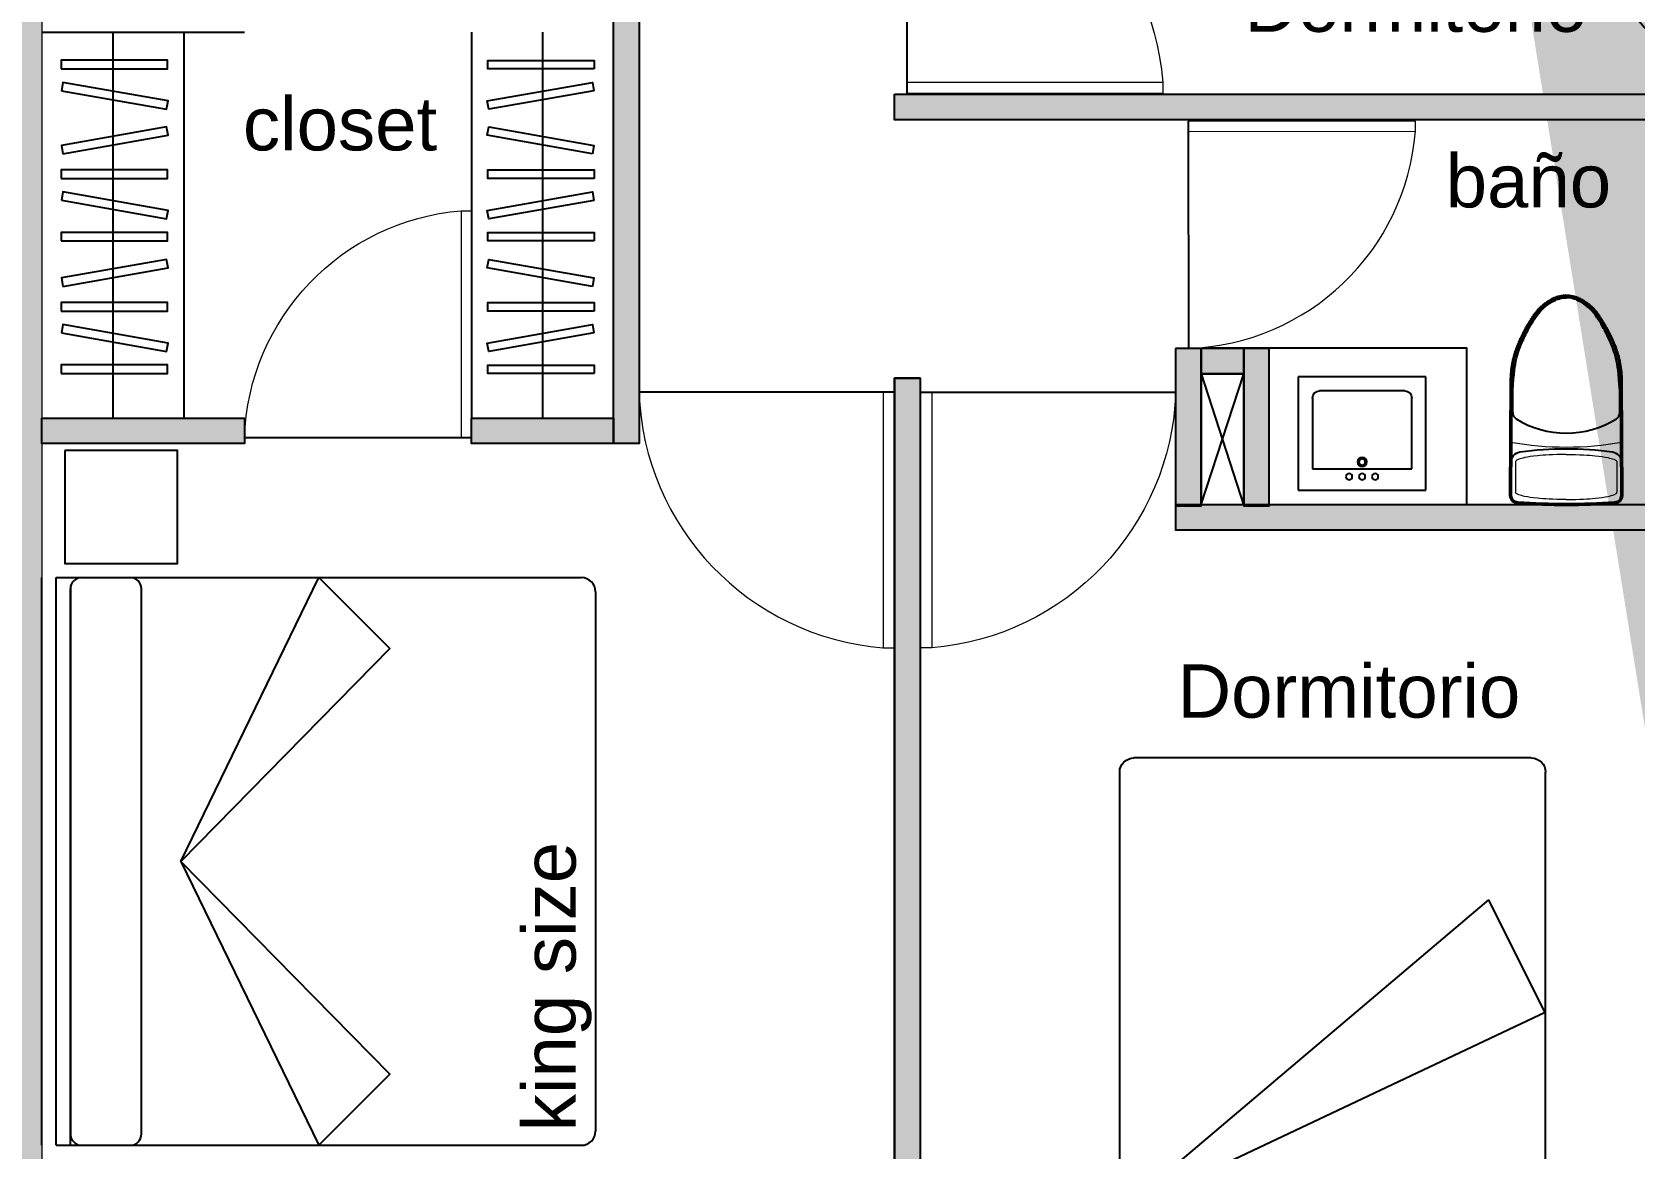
# Model space of a CAD drawing. Header units: metres. Extents: x -598 to 357, y -242 to 574.
# Drawn here: x -199.47 to -193.83, y 278.03 to 281.96 of the extents above; entities that cross this region are included whole.
import ezdxf

# ---------------------------------------------------------------- set-up
doc = ezdxf.new("R2010")
doc.units = ezdxf.units.M
doc.set_wipeout_variables(frame=1)
for name, color, linetype in [('APTOS_SPZ_MCH_N2 MUNI$0$DUCTOS', 1, 'Continuous'), ('APTOS_SPZ_MCH_N2 MUNI$0$Muebles', 1, 'Continuous'), ('Closet serchas', 9, 'Continuous'), ('Muebles fijos', 251, 'Continuous'), ('T-texto', 8, 'Continuous'), ('xref_Nivel TIPICO$0$H-hatch mamposteria', 8, 'Continuous'), ('xref_Nivel TIPICO$0$H-hatch tablayeso', 9, 'Continuous'), ('xref_Nivel TIPICO$0$M-muebles', 1, 'Continuous'), ('xref_Nivel TIPICO$0$M-muro tablayeso', 4, 'Continuous')]:
    doc.layers.add(name, color=color, linetype=linetype)
for name, color, linetype, lineweight in [('Muro Mamspoteria', 5, 'Continuous', 9), ('P-SANR-FIXT', 251, 'Continuous', 18), ('xref_Nivel TIPICO$0$P-puerta', 1, 'Continuous', 18)]:
    doc.layers.add(name, color=color, linetype=linetype, lineweight=lineweight)
doc.styles.get("Standard").update_dxf_attribs({"font": 'arial.ttf'})

# ---------------------------------------------------------------- blocks, each defined once
blk = doc.blocks.new('L3')
blk.add_wipeout([(24.5796, 24.0767), (25.0296, 24.0767), (25.0296, 23.6767), (24.5796, 23.6767)]).dxf.layer = 'Muebles fijos'
at = {"layer": 'Muebles fijos'}
for p, q in [((24.5796, 24.0767), (25.0296, 24.0767)), ((24.5796, 23.6767), (24.5796, 24.0767)), ((24.6546, 24.0767), (24.9546, 24.0767)), ((25.0296, 24.0767), (25.0296, 23.6767)), ((24.5796, 23.7517), (24.5796, 24.0017)), ((24.6296, 23.7517), (24.6296, 24.0017)), ((24.6296, 23.7517), (24.6296, 24.0017)), ((24.6546, 24.0267), (24.9546, 24.0267)), ((24.6546, 24.0267), (24.9546, 24.0267)), ((24.9796, 24.0017), (24.9796, 23.7517)), ((24.9796, 24.0017), (24.9796, 23.7517)), ((25.0296, 24.0017), (25.0296, 23.6767)), ((24.9796, 23.7517), (24.6296, 23.7517)), ((24.9796, 23.7517), (24.8832, 23.7517)), ((25.0296, 23.6767), (24.5796, 23.6767)), ((25.0296, 23.6767), (24.5796, 23.6767))]:
    blk.add_line(p, q, dxfattribs=at)
for centre, radius in [((24.8046, 23.7766), 0.0161), ((24.8046, 23.7766), 0.0111), ((24.7588, 23.7245), 0.0111), ((24.8046, 23.7245), 0.0111), ((24.8504, 23.7245), 0.0111)]:
    blk.add_circle(centre, radius, dxfattribs=at)
for centre, start, end in [((24.6546, 24.0017), 90, 180), ((24.6546, 24.0017), 90, 180), ((24.9546, 24.0017), 0, 90), ((24.9546, 24.0017), 0, 90)]:
    blk.add_arc(centre, 0.025, start, end, dxfattribs=at)
blk = doc.blocks.new('Toilet_Oval_17859 - MO- Inodoro-439146-NIVEL TIPICO 5 - 7  - AMOBLADO')
at = {"layer": 'P-SANR-FIXT', "lineweight": 50}
for p, q in [((-0.196, 0.4633), (-0.194, 0.0621)), ((0.194, 0.0621), (0.196, 0.4633))]:
    blk.add_line(p, q, dxfattribs=at)
at = {"layer": 'P-SANR-FIXT'}
for p, q in [((-0.1786, 0.3447), (-0.1786, 0.4512)), ((0.1786, 0.3447), (0.1786, 0.4512))]:
    blk.add_line(p, q, dxfattribs=at)
at = {"layer": 'P-SANR-FIXT', "lineweight": 25}
for p, q in [((-0.1887, 0.1708), (-0.1884, 0.0926)), ((0.1887, 0.1708), (0.1884, 0.0926))]:
    blk.add_line(p, q, dxfattribs=at)
at = {"layer": 'P-SANR-FIXT', "lineweight": 50}
for centre, radius, start, end in [((-0.1706, 0.4633), 0.0254, 90, 180), ((0, -1.9235), 2.4182, 90, 94.0453), ((0, -1.9235), 2.4182, 85.9547, 90), ((0.1706, 0.4633), 0.0254, 360, 90)]:
    blk.add_arc(centre, radius, start, end, dxfattribs=at)
at = {"layer": 'P-SANR-FIXT', "lineweight": 25}
for centre, radius, start, end in [((-0.1579, 0.3484), 0.0381, 180, 262.1046), ((0.1579, 0.3484), 0.0381, 277.8954, 0), ((0, 1.487), 1.1875, 262.1046, 277.8954), ((0, -0.0901), 0.3336, 58.0304, 121.9696), ((-0.1626, 0.1709), 0.0261, 122.4497, 180.2256), ((0.1626, 0.1709), 0.0261, 359.7744, 57.5503)]:
    blk.add_arc(centre, radius, start, end, dxfattribs=at)
at = {"layer": 'P-SANR-FIXT'}
blk.add_arc((0, -0.8197), 1.112, 79.8479, 100.1521, dxfattribs=at)
for points in [[(0, 0.4774), (-0.0484, 0.4774), (-0.1037, 0.4729), (-0.1428, 0.4681), (-0.1653, 0.461), (-0.1744, 0.4578), (-0.1786, 0.4531), (-0.1786, 0.4512)], [(0, 0.4774), (0.0484, 0.4774), (0.1037, 0.4729), (0.1428, 0.4681), (0.1653, 0.461), (0.1744, 0.4578), (0.1786, 0.4531), (0.1786, 0.4512)], [(0, 0.3185), (-0.0484, 0.3185), (-0.1037, 0.323), (-0.1428, 0.3278), (-0.1653, 0.3349), (-0.1744, 0.3381), (-0.1786, 0.3428), (-0.1786, 0.3447)], [(0, 0.3185), (0.0484, 0.3185), (0.1037, 0.323), (0.1428, 0.3278), (0.1653, 0.3349), (0.1744, 0.3381), (0.1786, 0.3428), (0.1786, 0.3447)]]:
    blk.add_open_spline(points, degree=3, knots=[0, 0, 0, 0, 0.1566407, 0.2861825, 0.3655305, 0.4088071, 0.4283279, 0.4283279, 0.4283279, 0.4283279], dxfattribs=at)
at = {"layer": 'P-SANR-FIXT', "lineweight": 50}
for points, knots in [([(-0.194, 0.0621), (-0.1937, 0.0503), (-0.1924, 0.028), (-0.189, 0.0038), (-0.1855, -0.0137), (-0.1826, -0.0259), (-0.1794, -0.0373), (-0.176, -0.048), (-0.1724, -0.0579), (-0.1688, -0.0672), (-0.165, -0.0758), (-0.1613, -0.084), (-0.1576, -0.0916), (-0.1529, -0.1013), (-0.1473, -0.1124), (-0.141, -0.1244), (-0.133, -0.1391), (-0.1251, -0.152), (-0.117, -0.1643), (-0.1107, -0.1733), (-0.1038, -0.1821), (-0.0962, -0.1908), (-0.0878, -0.1992), (-0.0783, -0.2075), (-0.0677, -0.2156), (-0.0585, -0.2217), (-0.0519, -0.2254), (-0.0482, -0.2275), (-0.0454, -0.2289), (-0.0426, -0.2302), (-0.0399, -0.2315), (-0.0376, -0.2325), (-0.0356, -0.2332), (-0.0335, -0.2339), (-0.0309, -0.2348), (-0.0276, -0.2357), (-0.0241, -0.2366), (-0.0201, -0.2374), (-0.0156, -0.2381), (-0.0092, -0.2391), (-0.0038, -0.2397), (0, -0.24)], [0, 0, 0, 0, 0.041667, 0.083333, 0.104167, 0.125, 0.145833, 0.166667, 0.1875, 0.208333, 0.229167, 0.25, 0.270833, 0.291667, 0.333333, 0.375, 0.416667, 0.5, 0.541667, 0.583333, 0.625, 0.666667, 0.708333, 0.75, 0.791667, 0.833333, 0.854167, 0.864583, 0.875, 0.885417, 0.895833, 0.90625, 0.911458, 0.916667, 0.927083, 0.9375, 0.947917, 0.958333, 0.96875, 0.979167, 1, 1, 1, 1]), ([(0, -0.24), (0.0038, -0.2397), (0.0092, -0.2391), (0.0156, -0.2381), (0.0201, -0.2374), (0.0241, -0.2366), (0.0276, -0.2357), (0.0309, -0.2348), (0.0341, -0.2338), (0.0371, -0.2327), (0.0399, -0.2315), (0.0426, -0.2302), (0.0454, -0.2289), (0.0482, -0.2275), (0.0519, -0.2254), (0.0585, -0.2217), (0.0677, -0.2156), (0.0783, -0.2075), (0.0878, -0.1992), (0.0962, -0.1908), (0.1038, -0.1821), (0.1107, -0.1733), (0.117, -0.1643), (0.1251, -0.152), (0.133, -0.1391), (0.141, -0.1244), (0.1473, -0.1124), (0.1529, -0.1013), (0.1576, -0.0916), (0.1613, -0.084), (0.165, -0.0758), (0.1688, -0.0672), (0.1724, -0.0579), (0.176, -0.048), (0.1794, -0.0373), (0.1826, -0.0259), (0.1855, -0.0137), (0.189, 0.0038), (0.1924, 0.028), (0.1937, 0.0503), (0.194, 0.0621)], [0, 0, 0, 0, 0.020833, 0.03125, 0.041667, 0.052083, 0.0625, 0.072917, 0.083333, 0.09375, 0.104167, 0.114583, 0.125, 0.135417, 0.145833, 0.166667, 0.208333, 0.25, 0.291667, 0.333333, 0.375, 0.416667, 0.458333, 0.5, 0.583333, 0.625, 0.666667, 0.708333, 0.729167, 0.75, 0.770833, 0.791667, 0.8125, 0.833333, 0.854167, 0.875, 0.895833, 0.916667, 0.958333, 1, 1, 1, 1])]:
    blk.add_open_spline(points, degree=3, knots=knots, dxfattribs=at)
at = {"layer": 'P-SANR-FIXT', "lineweight": 25}
for points in [[(-0.1884, 0.0926), (-0.1844, 0.0317), (-0.1781, -0.0197), (-0.1546, -0.0809), (-0.1328, -0.1236), (-0.1143, -0.1557), (-0.0938, -0.1851), (-0.066, -0.2094), (-0.0504, -0.2203), (-0.0177, -0.234), (0, -0.2337)], [(0.1884, 0.0926), (0.1844, 0.0317), (0.1781, -0.0197), (0.1546, -0.0809), (0.1328, -0.1236), (0.1143, -0.1557), (0.0938, -0.1851), (0.066, -0.2094), (0.0504, -0.2203), (0.0177, -0.234), (0, -0.2337)]]:
    blk.add_open_spline(points, degree=3, knots=[0, 0, 0, 0, 0.19509, 0.375915, 0.540569, 0.672678, 0.792703, 0.893059, 0.993012, 1.071971, 1.071971, 1.071971, 1.071971], dxfattribs=at)
blk = doc.blocks.new('xref_Nivel TIPICO$0$P-90')
at = {"layer": 'Defpoints', "color": 8, "true_color": 0x808080}
blk.add_lwpolyline([(0, 0), (0.9, 0)], dxfattribs=at)
at = {"layer": 'xref_Nivel TIPICO$0$P-puerta'}
for p, q in [((0.0404, 0.9), (0, 0.9)), ((0, 0.9), (0, 0)), ((0.0404, 0), (0.0404, 0.9)), ((0, 0), (0.0404, 0))]:
    blk.add_line(p, q, dxfattribs=at)
at = {"layer": 'xref_Nivel TIPICO$0$P-puerta', "color": 8, "true_color": 0x808080}
blk.add_arc((-0.0344, -0.032), 0.935, 1.9599, 85.4069, dxfattribs=at)
blk = doc.blocks.new('*U286')
at = {"layer": 'xref_Nivel TIPICO$0$H-hatch tablayeso', "transparency": 33554559}
h = blk.add_hatch(color=256, dxfattribs=at)
h.dxf.hatch_style = 1
h.paths.add_polyline_path([(0, 90), (0, 0), (3616.6, 0), (3616.6, 90)])
at = {"layer": 'xref_Nivel TIPICO$0$M-muro tablayeso'}
blk.add_lwpolyline([(3616.6, 0), (0, 0), (0, 90), (3616.6, 90), (3616.6, 0)], dxfattribs=at)
blk = doc.blocks.new('*U241')
at = {"layer": 'xref_Nivel TIPICO$0$H-hatch tablayeso', "transparency": 33554559}
h = blk.add_hatch(color=256, dxfattribs=at)
h.dxf.hatch_style = 1
h.paths.add_polyline_path([(0, 90), (0, 0), (2625.9, 0), (2625.9, 90)])
at = {"layer": 'xref_Nivel TIPICO$0$M-muro tablayeso'}
blk.add_lwpolyline([(2625.9, 0), (0, 0), (0, 90), (2625.9, 90), (2625.9, 0)], dxfattribs=at)
blk = doc.blocks.new('*U243')
at = {"layer": 'xref_Nivel TIPICO$0$H-hatch tablayeso', "transparency": 33554559}
h = blk.add_hatch(color=256, dxfattribs=at)
h.dxf.hatch_style = 1
h.paths.add_polyline_path([(0, 90), (0, 0), (499.9, 0), (499.9, 90)])
at = {"layer": 'xref_Nivel TIPICO$0$M-muro tablayeso'}
blk.add_lwpolyline([(499.9, 0), (0, 0), (0, 90), (499.9, 90), (499.9, 0)], dxfattribs=at)
blk = doc.blocks.new('*U245')
at = {"layer": 'xref_Nivel TIPICO$0$H-hatch tablayeso', "transparency": 33554559}
h = blk.add_hatch(color=256, dxfattribs=at)
h.dxf.hatch_style = 1
h.paths.add_polyline_path([(0, 90), (0, 0), (713.2, 0), (713.2, 90)])
at = {"layer": 'xref_Nivel TIPICO$0$M-muro tablayeso'}
blk.add_lwpolyline([(713.2, 0), (0, 0), (0, 90), (713.2, 90), (713.2, 0)], dxfattribs=at)
blk = doc.blocks.new('*U289')
at = {"layer": 'xref_Nivel TIPICO$0$H-hatch tablayeso', "transparency": 33554559}
h = blk.add_hatch(color=256, dxfattribs=at)
h.dxf.hatch_style = 1
h.paths.add_polyline_path([(0, 90), (0, 0), (3920.9, 0), (3920.9, 90)])
at = {"layer": 'xref_Nivel TIPICO$0$M-muro tablayeso'}
blk.add_lwpolyline([(3920.9, 0), (0, 0), (0, 90), (3920.9, 90), (3920.9, 0)], dxfattribs=at)
blk = doc.blocks.new('*U246')
at = {"layer": 'xref_Nivel TIPICO$0$H-hatch tablayeso', "transparency": 33554559}
h = blk.add_hatch(color=256, dxfattribs=at)
h.dxf.hatch_style = 1
h.paths.add_polyline_path([(0, 90), (0, 0), (3288.1, 0), (3288.1, 90)])
at = {"layer": 'xref_Nivel TIPICO$0$M-muro tablayeso'}
blk.add_lwpolyline([(3288.1, 0), (0, 0), (0, 90), (3288.1, 90), (3288.1, 0)], dxfattribs=at)
blk = doc.blocks.new('*U247')
at = {"layer": 'xref_Nivel TIPICO$0$H-hatch tablayeso', "transparency": 33554559}
h = blk.add_hatch(color=256, dxfattribs=at)
h.dxf.hatch_style = 1
h.paths.add_polyline_path([(0, 90), (0, 0), (555, 0), (555, 90)])
at = {"layer": 'xref_Nivel TIPICO$0$M-muro tablayeso'}
blk.add_lwpolyline([(555, 0), (0, 0), (0, 90), (555, 90), (555, 0)], dxfattribs=at)
blk = doc.blocks.new('xref_Nivel TIPICO$0$CAMA QUEEN')
at = {"layer": 'Defpoints', "color": 9, "linetype": 'Continuous'}
blk.add_line((-0.75, 1.95), (0.75, 1.95), dxfattribs=at)
at = {"layer": 'xref_Nivel TIPICO$0$M-muebles', "linetype": 'Continuous'}
for p, q in [((-0.75, 1.9), (-0.75, 0.05)), ((-0.75, 1.9), (0.75, 1.9)), ((0.75, 1.9), (0.75, 0.05)), ((-0.75, 1.85), (0.75, 1.85)), ((-0.7512, 1.6037), (0.7486, 0.8951)), ((-0.75, 1.6), (0.55, 0.5)), ((-0.71, 1.6), (0.71, 1.6)), ((0.7, 0), (-0.7, 0))]:
    blk.add_line(p, q, dxfattribs=at)
at = {"layer": 'xref_Nivel TIPICO$0$M-muebles'}
for p, q in [((-0.75, 1.81), (-0.75, 1.64)), ((0.71, 1.85), (-0.71, 1.85)), ((0.75, 1.81), (0.75, 1.64))]:
    blk.add_line(p, q, dxfattribs=at)
at = {"layer": 'xref_Nivel TIPICO$0$M-muebles', "linetype": 'Continuous'}
blk.add_lwpolyline([(0.75, 0.9), (0.55, 0.5)], dxfattribs=at)
at = {"layer": 'xref_Nivel TIPICO$0$M-muebles'}
for centre, start, end in [((-0.71, 1.81), 90, 180), ((0.71, 1.81), 0, 90), ((-0.71, 1.64), 180, 270), ((0.71, 1.64), 270, 0)]:
    blk.add_arc(centre, 0.04, start, end, dxfattribs=at)
at = {"layer": 'xref_Nivel TIPICO$0$M-muebles', "linetype": 'Continuous'}
for centre, start, end in [((-0.7, 0.05), 180, 270), ((0.7, 0.05), 270, 0)]:
    blk.add_arc(centre, 0.05, start, end, dxfattribs=at)
blk = doc.blocks.new('*U345')
at = {"layer": 'xref_Nivel TIPICO$0$H-hatch tablayeso', "transparency": 33554559}
h = blk.add_hatch(color=256, dxfattribs=at)
h.dxf.hatch_style = 1
h.paths.add_polyline_path([(150, 0), (150, 90), (0, 90), (0, 0)])
at = {"layer": 'xref_Nivel TIPICO$0$M-muro tablayeso'}
blk.add_lwpolyline([(150, 0), (0, 0), (0, 90), (150, 90), (150, 0)], dxfattribs=at)
blk = doc.blocks.new('silla')
at = {"layer": 'APTOS_SPZ_MCH_N2 MUNI$0$Muebles'}
for points, weights, knots in [([(-124.698, 276.465), (-124.698, 276.4383), (-124.698, 276.4116), (-124.5567, 276.4116), (-124.4153, 276.4116), (-124.1708, 276.4416), (-124.1694, 276.7101), (-124.1681, 276.9786), (-124.4123, 277.0115), (-124.5552, 277.0115), (-124.698, 277.0115), (-124.698, 276.9851), (-124.698, 276.9586)], [1, 1, 1, 1, 1, 0.747428878724, 1, 0.747428878724, 1, 1, 1, 1, 1], [0, 0, 0, 1, 1, 2, 2, 3.453226, 3.453226, 4.906452, 4.906452, 5.906452, 5.906452, 6.906452, 6.906452, 6.906452]), ([(-124.4123, 276.4645), (-124.3069, 276.5613), (-124.3069, 276.7116), (-124.3069, 276.8619), (-124.4123, 276.9586), (-124.5521, 276.9586), (-124.6919, 276.9586), (-124.7033, 276.9586), (-124.7113, 276.9498), (-124.7194, 276.941), (-124.7194, 276.9286), (-124.7194, 276.7116), (-124.7194, 276.4945), (-124.7194, 276.4645), (-124.6919, 276.4645), (-124.5521, 276.4645), (-124.4123, 276.4645), (-124.2394, 276.516), (-124.2394, 276.7116), (-124.2394, 276.9072), (-124.4123, 276.9586)], [1, 0.906586410907, 1, 0.906586410907, 1, 1, 1, 0.923879532511, 1, 0.923879532511, 1, 1, 1, 0.707106781189, 1, 1, 1, 0.794674166831, 1, 0.794674166831, 1], [0, 0, 0, 0.871345, 0.871345, 1.74269, 1.74269, 2.74269, 2.74269, 3.528088, 3.528088, 4.313487, 4.313487, 5.313487, 5.313487, 6.884283, 6.884283, 7.884283, 7.884283, 9.188934, 9.188934, 10.493586, 10.493586, 10.493586])]:
    blk.add_rational_spline(points, weights, degree=2, knots=knots, dxfattribs=at)
blk = doc.blocks.new('xref_Nivel TIPICO$0$M_Mesa-Mesita de noche - 0457 x 0457 x 0610mm-696926-Piso 02')
at = {"layer": 'xref_Nivel TIPICO$0$M-muebles'}
blk.add_lwpolyline([(0.0337, 0.427), (0.4307, 0.427), (0.4307, 0.03), (0.0337, 0.03)], close=True, dxfattribs=at)
blk = doc.blocks.new('CAMA KING')
at = {"layer": 'Defpoints', "color": 9, "linetype": 'Continuous'}
blk.add_line((-229.9739, 282.1565), (-227.9739, 282.1565), dxfattribs=at)
at = {"layer": 'xref_Nivel TIPICO$0$M-muebles', "linetype": 'Continuous'}
for p, q in [((-229.9739, 282.1065), (-229.9739, 280.2565)), ((-229.9739, 282.1065), (-227.9739, 282.1065)), ((-227.9739, 282.1065), (-227.9739, 280.2565)), ((-229.9739, 282.0565), (-228.0139, 282.0565)), ((-229.9339, 281.8065), (-228.0139, 281.8065)), ((-228.0239, 280.2065), (-229.9239, 280.2065))]:
    blk.add_line(p, q, dxfattribs=at)
at = {"layer": 'xref_Nivel TIPICO$0$M-muebles'}
for p, q in [((-228.0139, 282.0565), (-229.9339, 282.0565)), ((-229.9739, 282.0165), (-229.9739, 281.8465)), ((-227.9739, 282.0165), (-227.9739, 281.8465))]:
    blk.add_line(p, q, dxfattribs=at)
at = {"layer": 'xref_Nivel TIPICO$0$M-muebles', "linetype": 'Continuous'}
for points in [[(-228.9739, 281.6678), (-229.9739, 281.1815), (-229.7235, 280.9312), (-228.9739, 281.6678)], [(-228.9739, 281.6678), (-227.9739, 281.1815), (-228.2242, 280.9312), (-228.9739, 281.6678)]]:
    blk.add_lwpolyline(points, dxfattribs=at)
at = {"layer": 'xref_Nivel TIPICO$0$M-muebles'}
for centre, start, end in [((-229.9339, 282.0165), 90, 180), ((-228.0139, 282.0165), 0, 90), ((-229.9339, 281.8465), 180, 270), ((-228.0139, 281.8465), 270, 0)]:
    blk.add_arc(centre, 0.04, start, end, dxfattribs=at)
at = {"layer": 'xref_Nivel TIPICO$0$M-muebles', "linetype": 'Continuous'}
for centre, start, end in [((-229.9239, 280.2565), 180, 270), ((-228.0239, 280.2565), 270, 0)]:
    blk.add_arc(centre, 0.05, start, end, dxfattribs=at)
at = {"layer": 'T-texto', "insert": (-229.9241, 280.4638), "char_height": 0.1875, "attachment_point": 1}
blk.add_mtext_dynamic_manual_height_columns('king size', width=2.527624, gutter_width=0.9375, heights=[0], dxfattribs=at)

msp = doc.modelspace()

# ---------------------------------------------------------------- hatches: boundary and pattern name
at = {"layer": 'xref_Nivel TIPICO$0$H-hatch mamposteria', "transparency": 33554585}
h = msp.add_hatch(color=256, dxfattribs=at)
h.dxf.hatch_style = 1
h.paths.add_polyline_path([(-193.8209, 300.2671), (-193.6809, 300.2671), (-193.6809, 301.9532), (-193.8209, 301.9532)], flags=17)
h.paths.add_polyline_path([(-192.6785, 304.9192), (-192.6788, 307.7882), (-192.8188, 307.7882), (-192.8185, 304.9192)], flags=17)
h.paths.add_polyline_path([(-196.4356, 277.4537), (-196.4356, 277.3137), (-194.2387, 277.3137), (-194.2387, 277.4537)])
h.paths.add_polyline_path([(-193.7788, 291.8773), (-193.7788, 291.6773), (-194.0782, 291.6764), (-194.0782, 291.7068), (-194.0982, 291.7076), (-194.0603, 291.8764)], flags=17)
h.paths.add_polyline_path([(-201.5387, 299.3882), (-201.5387, 299.5282), (-206.5387, 299.5282), (-206.5387, 299.3882)], flags=17)
h.paths.add_polyline_path([(-200.6387, 299.5282), (-200.6387, 299.3882), (-199.5787, 299.3882), (-199.5787, 295.7759), (-199.4387, 295.7759), (-199.4387, 300.2882), (-199.5787, 300.2882), (-199.5787, 299.5282)], flags=17)
h.paths.add_polyline_path([(-207.2787, 303.289), (-207.1387, 303.289), (-207.1387, 302.6038), (-207.2787, 302.6038)])
h.paths.add_polyline_path([(-207.1387, 303.889), (-207.2787, 303.889), (-207.2787, 308.8282), (-206.5387, 308.8282), (-206.5387, 308.6882), (-207.1387, 308.6882)])
h.paths.add_polyline_path([(-198.4448, 308.2982), (-198.4448, 308.4382), (-193.8788, 308.4382), (-193.8788, 308.2982)], flags=17)
h.paths.add_polyline_path([(-204.1337, 308.6882), (-204.1337, 308.8282), (-203.6587, 308.8282), (-203.6587, 308.6882)])
h.paths.add_polyline_path([(-207.2787, 300.2882), (-207.1387, 300.2882), (-207.1387, 299.3882), (-207.2787, 299.3882)])
h.paths.add_polyline_path([(-207.1387, 285.3896), (-207.2787, 285.3896), (-207.2787, 286.9226), (-206.0637, 286.9226), (-206.0637, 286.7826), (-207.1387, 286.7826)])
h.paths.add_polyline_path([(-207.1387, 280.3359), (-207.2787, 280.3359), (-207.2787, 282.4896), (-207.1387, 282.4896)])
h.paths.add_polyline_path([(-192.6834, 284.5896), (-192.8191, 284.5896), (-192.8191, 282.9377), (-192.6825, 282.9377)], flags=17)
h.paths.add_polyline_path([(-201.5387, 279.1221), (-201.6787, 279.1221), (-201.6787, 278.0136), (-203.0387, 278.0136), (-203.0387, 277.8736), (-201.6787, 277.8736), (-201.6787, 276.4656), (-201.1587, 276.4656), (-201.1587, 276.6056), (-201.5387, 276.6056)])
h.paths.add_polyline_path([(-197.1472, 288.8482), (-197.1472, 288.7082), (-199.4387, 288.7082), (-199.4387, 276.4656), (-199.9587, 276.4656), (-199.9587, 276.6056), (-199.5787, 276.6056), (-199.5787, 288.8482)])
h.paths.add_polyline_path([(-206.5387, 278.0136), (-206.5387, 277.8736), (-207.2787, 277.8736), (-207.2787, 279.3359), (-207.1387, 279.3359), (-207.1387, 278.0136)])
h.paths.add_polyline_path([(-207.2787, 284.3896), (-207.2777, 283.4896), (-207.1377, 283.4896), (-207.1387, 284.3896)])
h.paths.add_polyline_path([(-207.1387, 293.8296), (-207.2787, 293.8296), (-207.2787, 292.6773), (-207.1387, 292.6773)], flags=17)
h.paths.add_polyline_path([(-207.2787, 296.3626), (-205.745, 296.3626), (-205.745, 296.2226), (-207.1387, 296.2226), (-207.1377, 294.8296), (-207.2777, 294.8296)])
edge = h.paths.add_edge_path()
edge.add_line((-192.6783, 304.3442), (-192.8188, 304.3442))
edge.add_line((-192.8188, 304.3442), (-192.8188, 303.9932))
edge.add_line((-192.8188, 303.9932), (-194.4817, 303.9932))
edge.add_line((-194.4817, 303.9932), (-194.4817, 303.8532))
edge.add_line((-194.4817, 303.8532), (-192.6788, 303.8532))
edge.add_line((-192.6788, 303.8532), (-192.6788, 304.3442))
edge.add_line((-207.2777, 284.3896), (-207.1377, 284.3896))
edge.add_line((-192.6788, 290.9773), (-192.6788, 289.2277))
edge.add_line((-192.6788, 289.2277), (-195.489, 289.2277))
edge.add_line((-197.6472, 289.8482), (-197.7872, 289.8482))
edge.add_line((-198.4448, 308.3002), (-198.4448, 308.4402))
edge.add_line((-193.4387, 277.3137), (-193.4387, 277.4537))
edge.add_line((-192.8191, 280.6668), (-192.6811, 280.6668))
edge.add_line((-192.8191, 281.2668), (-192.6815, 281.2668))
edge.add_line((-194.8918, 293.7277), (-195.489, 293.7277))
edge.add_line((-195.489, 293.7277), (-195.489, 296.0877))
edge.add_line((-195.489, 296.0877), (-197.7872, 296.0877))
edge.add_line((-197.7872, 296.0877), (-197.7872, 296.3277))
edge.add_line((-195.0642, 291.6773), (-195.0642, 291.7076))
edge.add_line((-195.0642, 291.7076), (-195.0462, 291.7076))
edge.add_line((-195.0462, 291.7076), (-195.0823, 291.8773))
edge.add_line((-193.8128, 293.9277), (-192.8864, 293.9277))
edge.add_line((-192.8864, 293.9277), (-192.8864, 296.0277))
edge.add_line((-192.8864, 296.0277), (-195.289, 296.0277))
edge.add_line((-195.289, 296.0277), (-195.289, 293.9277))
edge.add_line((-195.289, 293.9277), (-194.8737, 293.9277))
edge.add_line((-197.7872, 296.3277), (-197.6472, 296.3277))
edge.add_line((-197.6472, 296.3277), (-197.6472, 296.2277))
edge.add_line((-197.6472, 296.2277), (-192.6788, 296.2277))
edge.add_line((-192.6788, 296.2277), (-192.6788, 293.7277))
edge.add_line((-192.6788, 293.7277), (-193.795, 293.7277))
edge.add_line((-193.4387, 277.3137), (-193.4387, 277.4537))
edge.add_line((-193.4387, 277.4537), (-192.8191, 277.4537))
edge.add_line((-192.8191, 277.4537), (-192.8191, 280.6668))
edge.add_line((-192.6811, 280.6668), (-192.6791, 277.3137))
edge.add_line((-192.682, 281.2668), (-192.682, 282.1377))
edge.add_line((-192.682, 282.1377), (-192.8191, 282.1377))
edge.add_line((-192.6791, 277.3137), (-193.4387, 277.3137))
edge.add_line((-192.8191, 282.1377), (-192.8191, 281.2668))
edge.add_line((-192.6864, 290.9773), (-192.8864, 290.9773))
edge.add_line((-197.6472, 289.8482), (-197.6472, 291.1205))
edge.add_line((-197.6472, 291.1205), (-195.489, 291.1205))
edge.add_line((-195.489, 291.1205), (-195.489, 289.2277))
edge.add_line((-195.489, 291.2605), (-197.7872, 291.2605))
edge.add_line((-197.7872, 291.2605), (-197.7872, 289.8482))
edge.add_line((-195.0823, 291.8773), (-195.489, 291.8773))
edge.add_line((-195.489, 291.8773), (-195.489, 291.2605))
edge.add_line((-195.289, 291.6773), (-195.0642, 291.6773))
edge.add_line((-192.8864, 290.9773), (-192.8864, 289.4277))
edge.add_line((-192.8864, 289.4277), (-195.289, 289.4277))
edge.add_line((-195.289, 289.4277), (-195.289, 291.6773))
h.paths.add_polyline_path([(-202.5387, 308.6882), (-202.5387, 308.8282), (-203.0587, 308.8282), (-203.0587, 308.6882)])
h.paths.add_polyline_path([(-201.5387, 308.8282), (-201.5387, 308.6882), (-199.5787, 308.6882), (-199.5787, 301.2882), (-199.4387, 301.2882), (-199.4387, 308.2982), (-199.0448, 308.2982), (-199.0448, 308.4382), (-199.4387, 308.4382), (-199.4387, 308.8282)])
h.paths.add_polyline_path([(-207.2775, 290.9773), (-207.1376, 290.9773), (-207.1364, 291.8773), (-207.2764, 291.8773)], flags=17)
h.paths.add_polyline_path([(-207.2785, 290.0882), (-199.5787, 290.0882), (-199.5787, 294.7759), (-199.4387, 294.7759), (-199.4387, 289.8482), (-199.5787, 289.8482), (-199.5787, 289.9482), (-207.2787, 289.9482)])
h.paths.add_polyline_path([(-197.7872, 301.4282), (-198.3387, 301.4282), (-198.3387, 301.2882), (-197.7872, 301.2882), (-197.7872, 297.3277), (-197.6472, 297.3277), (-197.6472, 300.9846), (-194.7209, 300.9846), (-194.7209, 301.1246), (-197.6472, 301.1246), (-197.6472, 305.2952), (-196.8109, 305.2952), (-196.8109, 305.4352), (-198.3387, 305.4352), (-198.3387, 305.2952), (-197.7872, 305.2952)], flags=17)

# ---------------------------------------------------------------- linework, layer by layer
at = {"layer": 'APTOS_SPZ_MCH_N2 MUNI$0$DUCTOS'}
for points in [[(-195.3555, 280.2967), (-195.2055, 280.7567)], [(-195.3555, 280.7567), (-195.2055, 280.2917)]]:
    msp.add_lwpolyline(points, dxfattribs=at)
msp.add_lwpolyline([(-195.2055, 280.7567), (-195.3555, 280.7567), (-195.3555, 280.2967), (-195.2055, 280.2967)], close=True, dxfattribs=at)
at = {"layer": 'Closet serchas', "color": 253}
for p, q in [((-199.1892, 281.9609), (-199.1893, 280.6012)), ((-197.6756, 281.9609), (-197.6755, 280.6012))]:
    msp.add_line(p, q, dxfattribs=at)
for points in [[(-198.9393, 281.9609), (-198.9393, 280.6012)], [(-197.9255, 281.9609), (-197.9255, 280.6012)]]:
    msp.add_lwpolyline(points, dxfattribs=at)
at = {"layer": 'Closet serchas', "color": 253, "flags": 128}
for points in [[(-199.3715, 281.8314), (-198.9963, 281.8314), (-198.9963, 281.8614), (-199.3715, 281.8614)], [(-197.4933, 281.8313), (-197.8685, 281.8313), (-197.8685, 281.8613), (-197.4933, 281.8613)], [(-199.3704, 281.7542), (-198.9998, 281.6888), (-198.9946, 281.7184), (-199.3652, 281.7837)], [(-197.4945, 281.7542), (-197.8651, 281.6888), (-197.8703, 281.7183), (-197.4997, 281.7837)], [(-199.3652, 281.5323), (-198.9946, 281.5976), (-198.9998, 281.6272), (-199.3704, 281.5618)], [(-197.4997, 281.5323), (-197.8703, 281.5976), (-197.8651, 281.6271), (-197.4945, 281.5618)], [(-199.3715, 281.4453), (-198.9963, 281.4453), (-198.9963, 281.4753), (-199.3715, 281.4753)], [(-197.4933, 281.4453), (-197.8685, 281.4453), (-197.8685, 281.4753), (-197.4933, 281.4753)], [(-199.3704, 281.3682), (-198.9998, 281.3028), (-198.9946, 281.3323), (-199.3652, 281.3977)], [(-197.4945, 281.3681), (-197.8651, 281.3028), (-197.8703, 281.3323), (-197.4997, 281.3977)], [(-199.3715, 281.2251), (-198.9963, 281.2251), (-198.9963, 281.2551), (-199.3715, 281.2551)], [(-197.4933, 281.2251), (-197.8685, 281.2251), (-197.8685, 281.2551), (-197.4933, 281.2551)], [(-199.3652, 281.0652), (-198.9946, 281.1305), (-198.9998, 281.1601), (-199.3704, 281.0947)], [(-197.4997, 281.0652), (-197.8703, 281.1305), (-197.8651, 281.1601), (-197.4945, 281.0947)], [(-199.3715, 280.9782), (-198.9963, 280.9782), (-198.9963, 281.0082), (-199.3715, 281.0082)], [(-197.4933, 280.9782), (-197.8685, 280.9782), (-197.8685, 281.0082), (-197.4933, 281.0082)], [(-199.3704, 280.9011), (-198.9998, 280.8357), (-198.9946, 280.8653), (-199.3652, 280.9306)], [(-197.4945, 280.901), (-197.8651, 280.8357), (-197.8703, 280.8652), (-197.4997, 280.9306)], [(-199.3715, 280.7581), (-198.9963, 280.7581), (-198.9963, 280.7881), (-199.3715, 280.7881)], [(-197.4933, 280.758), (-197.8685, 280.758), (-197.8685, 280.788), (-197.4933, 280.788)]]:
    msp.add_lwpolyline(points, close=True, dxfattribs=at)
at = {"layer": 'Muro Mamspoteria'}
msp.add_line((-199.4387, 288.7082), (-199.4387, 276.4656), dxfattribs=at)
at = {"layer": 'xref_Nivel TIPICO$0$M-muro tablayeso'}
for points in [[(-199.4387, 281.961), (-198.7255, 281.9609)], [(-196.4356, 280.7418), (-196.4356, 277.4537)], [(-196.3456, 280.7418), (-196.4356, 280.7418)], [(-196.3456, 280.7418), (-196.3456, 277.4537)]]:
    msp.add_lwpolyline(points, dxfattribs=at)

# ---------------------------------------------------------------- block references
at = {"rotation": 180.0847542460018}
msp.add_blockref('silla', (-318.4589, 558.7249), dxfattribs=at)
at = {"layer": 'Muro Mamspoteria', "rotation": 90}
msp.add_blockref('CAMA KING', (82.7178, 508.0131), dxfattribs=at)
at = {"layer": 'P-SANR-FIXT', "rotation": 180}
msp.add_blockref('Toilet_Oval_17859 - MO- Inodoro-439146-NIVEL TIPICO 5 - 7  - AMOBLADO', (-194.0691, 280.7914), dxfattribs=at)
at = {"layer": 'xref_Nivel TIPICO$0$M-muebles', "xscale": -1}
for name, p, rotation in [('xref_Nivel TIPICO$0$M_Mesa-Mesita de noche - 0457 x 0457 x 0610mm-696926-Piso 02', (-198.9317, 280.52), 90), ('xref_Nivel TIPICO$0$CAMA QUEEN', (-194.8922, 279.4037), 180)]:
    msp.add_blockref(name, p, dxfattribs=dict(at, rotation=rotation))
at = {"layer": 'xref_Nivel TIPICO$0$M-muro tablayeso', "yscale": 0.001, "zscale": 0.001}
for name, p, xscale, rotation in [('*U289', (-197.4254, 284.4321), 0.001, 270), ('*U286', (-192.8191, 281.7417), 0.001, 180), ('*U247', (-195.4455, 280.2917), -0.001, 270), ('*U345', (-195.3555, 280.8467), -0.001, 180), ('*U247', (-195.2055, 280.2917), -0.001, 270), ('*U246', (-196.4356, 280.7418), 0.001, 270), ('*U245', (-198.7255, 280.6012), 0.001, 180), ('*U243', (-197.4256, 280.6012), 0.001, 180), ('*U241', (-192.8191, 280.2967), 0.001, 180)]:
    msp.add_blockref(name, p, dxfattribs=dict(at, xscale=xscale, rotation=rotation))
at = {"layer": 'xref_Nivel TIPICO$0$P-puerta'}
for p, xscale, yscale, zscale, rotation in [((-196.3906, 281.7442), -0.9999917069122071, 0.9999917069122071, 0.9999917069122071, 270), ((-195.4005, 281.6467), 0.8888891484081859, 0.8888891484081859, 0.8888891484081859, 270.0437823112701), ((-196.4356, 280.6918), 0.9999917069122071, 0.9999917069122071, 0.9999917069122071, 180)]:
    msp.add_blockref('xref_Nivel TIPICO$0$P-90', p, dxfattribs=dict(at, xscale=xscale, yscale=yscale, zscale=zscale, rotation=rotation))
at = {"layer": 'xref_Nivel TIPICO$0$P-puerta', "xscale": -0.8888888888888963, "yscale": 0.8888888888888963, "zscale": 0.8888888888888963}
msp.add_blockref('xref_Nivel TIPICO$0$P-90', (-197.9255, 280.5312), dxfattribs=at)
at = {"layer": 'xref_Nivel TIPICO$0$P-puerta', "xscale": -1, "rotation": 180}
msp.add_blockref('xref_Nivel TIPICO$0$P-90', (-196.345, 280.6918), dxfattribs=at)

# ---------------------------------------------------------------- texts
at = {"layer": 'T-texto', "char_height": 0.1875}
for s, insert, attachment_point in [('Dormitorio', (-195.2027, 281.9591), 7), ('closet', (-198.7308, 281.7315), 1), ('baño', (-194.4937, 281.5307), 1), ('Dormitorio', (-195.4388, 279.7333), 1)]:
    msp.add_mtext_dynamic_manual_height_columns(s, width=0.126065, gutter_width=0.9375, heights=[0], dxfattribs=dict(at, insert=insert, attachment_point=attachment_point))

# ---------------------------------------------------------------- next in the draw order: block references
at = {"layer": 'Muebles fijos', "xscale": -1}
msp.add_blockref('L3', (-169.9836, 256.6701), dxfattribs=at)

# ---------------------------------------------------------------- next in the draw order: linework, layer by layer
at = {"layer": 'Muebles fijos'}
msp.add_lwpolyline([(-195.3356, 280.2968), (-194.4191, 280.2968), (-194.4191, 280.8468), (-195.3356, 280.8468)], dxfattribs=at)

doc.saveas('drawing.dxf')
